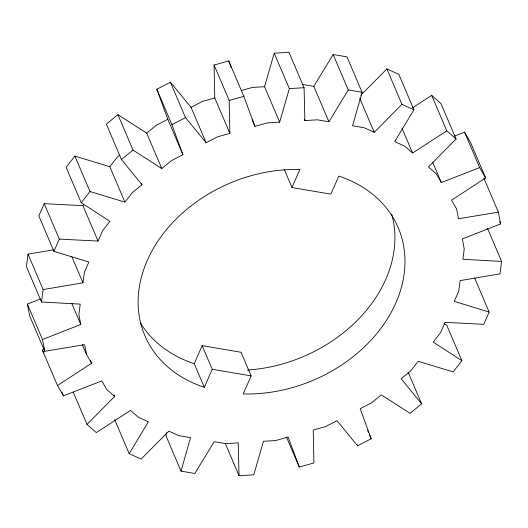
<?xml version="1.0" encoding="UTF-8"?>
<svg xmlns="http://www.w3.org/2000/svg" width="528" height="528" viewBox="0 0 528 528"><rect width="100%" height="100%" fill="white"/><g stroke="black" fill="none" stroke-linecap="round" stroke-linejoin="round"><path stroke-width="0.79" d="M53.526 249.823L28.017 254.146L26.4 266.587L41.507 302.009L80.223 304.121L78.87 314.49L80.784 324.489L42.491 339.511L44.748 351.292L84.638 344.659L86.519 354.479L91.582 363.238L57.473 385.513L63.439 395.835L101.798 380.912L106.768 389.512L114.642 396.436L87.041 424.446L96.314 432.604L130.522 410.401L138.257 417.199L148.394 421.813L129.182 453.644L141.134 459.083L168.861 431.119L178.827 435.653L190.549 437.639L181.025 471.134L194.839 473.477L214.196 441.659L225.713 443.612L238.214 442.847L239.039 475.708L253.777 474.804L263.446 441.296L275.722 440.543L288.156 437.065L299.27 467.062L313.922 462.97L313.243 430.056L325.453 426.644L336.963 420.704L357.608 445.79L371.177 438.781L360.195 408.712L371.507 402.871L381.315 394.865L410.084 413.332L421.648 403.894L408.144 372.24M41.507 302.009L43.124 289.568L28.017 254.146M43.124 289.568L82.988 282.823L84.361 272.263L88.836 262.053L53.948 251.341L38.841 215.919L44.213 203.669L82.936 205.656L98.043 241.078L59.327 239.092L44.213 203.669M487.456 228.248L501.6 261.413L499.983 273.854L460.119 280.606L458.753 291.159L454.271 301.369L489.159 312.081L483.787 324.331L445.064 322.344L440.504 332.739L433.198 342.098L461.888 360.677L453.123 371.903L418.189 361.317L410.751 370.847L401.115 378.708L421.648 403.894M166.802 432.59L165.917 435.706L181.025 471.134M304.253 119.071L304.894 120.582L317.401 119.81L328.911 121.763L313.804 86.341L333.161 54.523L346.975 56.866L362.083 92.294L352.565 125.783L364.287 127.776L374.246 132.304L401.973 104.339L386.866 68.917L360.868 95.132M252.061 119.572L254.951 126.357L267.386 122.885L279.668 122.126L264.554 86.704L274.223 53.196L288.961 52.292L304.069 87.714L304.894 120.582M279.668 122.126L289.337 88.618L274.223 53.196M53.948 251.341L59.327 239.092M82.936 205.656L83.582 204.171M98.043 241.078L102.604 230.683L109.91 221.324L81.22 202.745L66.112 167.323L74.877 156.097L109.811 166.683L124.918 202.105L132.363 192.581L141.999 184.714L141.352 183.209M202.158 345.668L212.23 369.283L204.316 387.321L194.245 363.706L202.158 345.668L241.065 352.268L251.137 375.89L243.223 393.928A137.689 107.006 -23.1 0 0 395.901 302.828A137.689 107.006 -23.1 0 0 338.791 176.101L330.878 194.146L291.971 187.539L284.42 169.825M291.971 187.539L299.891 169.495A137.689 107.006 -23.1 0 0 147.206 260.594A137.689 107.006 -23.1 0 0 204.316 387.321M386.866 68.917L398.818 74.356L413.932 109.778L394.713 141.616L404.857 146.223L412.586 153.028L446.794 130.825L456.073 138.983L428.465 166.993L436.339 173.91L441.309 182.516L479.668 167.587L485.641 177.91L451.526 200.185L456.595 208.943L458.469 218.764L498.366 212.131L500.617 223.912L462.323 238.94L464.237 248.932L462.891 259.301L501.6 261.413M328.911 121.763L348.269 89.945L333.161 54.523M81.22 202.745L89.991 191.519L74.877 156.097M109.811 166.683L117.249 157.153L119.658 155.192M254.951 126.357L243.844 96.36L228.73 60.938L214.078 65.03L229.192 100.452L229.871 133.366L217.661 136.778L206.144 142.718L191.037 107.296L170.392 82.21L156.823 89.219L171.93 124.641L182.912 154.711L171.607 160.552L161.792 168.557L146.685 133.135L117.916 114.668L106.352 124.106L121.46 159.529L141.999 184.714M146.685 133.135L156.493 125.129L167.805 119.288L156.823 89.219M121.46 159.529L133.023 150.091L161.792 168.557M57.473 385.513L42.359 350.09L44.411 348.751M412.526 107.831L431.686 95.396L440.959 103.554L456.073 138.983M191.037 107.296L202.547 101.356L214.757 97.944L214.078 65.03M171.93 124.641L185.5 117.632L206.144 142.718M44.748 351.292L29.634 315.869L27.383 304.088L40.405 298.98M454.588 136.046L464.561 132.165L470.527 142.487L485.641 177.91M241.402 90.499L252.278 87.457L264.554 86.704M229.192 100.452L243.844 96.36M289.337 88.618L304.069 87.714M348.269 89.945L362.083 92.294M302.287 84.388L313.804 86.341M212.23 369.283L251.137 375.89M89.991 191.519L124.918 202.105M401.973 104.339L413.932 109.778M444.048 323.486L446.78 325.255L461.888 360.677M42.359 350.09L43.956 352.843M464.561 132.165L479.668 167.587M483.899 178.213L498.366 212.131M499.653 221.654L500.617 223.912M431.686 95.396L446.794 130.825M432.63 162.162L441.309 182.516M474.692 278.164L489.159 312.081M401.973 128.152L412.586 153.028M359.779 98.386L374.246 132.304M367.64 430.492L368.61 432.755M369.25 434.26L371.177 438.781M214.757 97.944L229.871 133.366M356.968 444.279L357.608 445.79M170.392 82.21L185.5 117.632M167.805 119.288L182.912 154.711M286.407 436.913L299.27 467.062M117.916 114.668L133.023 150.091M225.212 443.302L239.039 475.708M71.735 256.443L82.988 282.823M114.002 394.924L114.642 396.436M71.782 303.382L80.784 324.489M90.295 360.221L91.582 363.238M114.715 419.727L129.182 453.644M82.335 344.678L86.519 354.479M73.214 392.033L87.041 424.446M27.383 304.088L42.491 339.511M61.835 392.066L63.439 395.835M228.73 60.938L231.297 67.861M391.697 214.19A137.689 107.006 -23.1 0 1 247.474 370.042M194.245 363.706A137.689 107.006 -23.1 0 1 140.58 323.202"/></g></svg>
